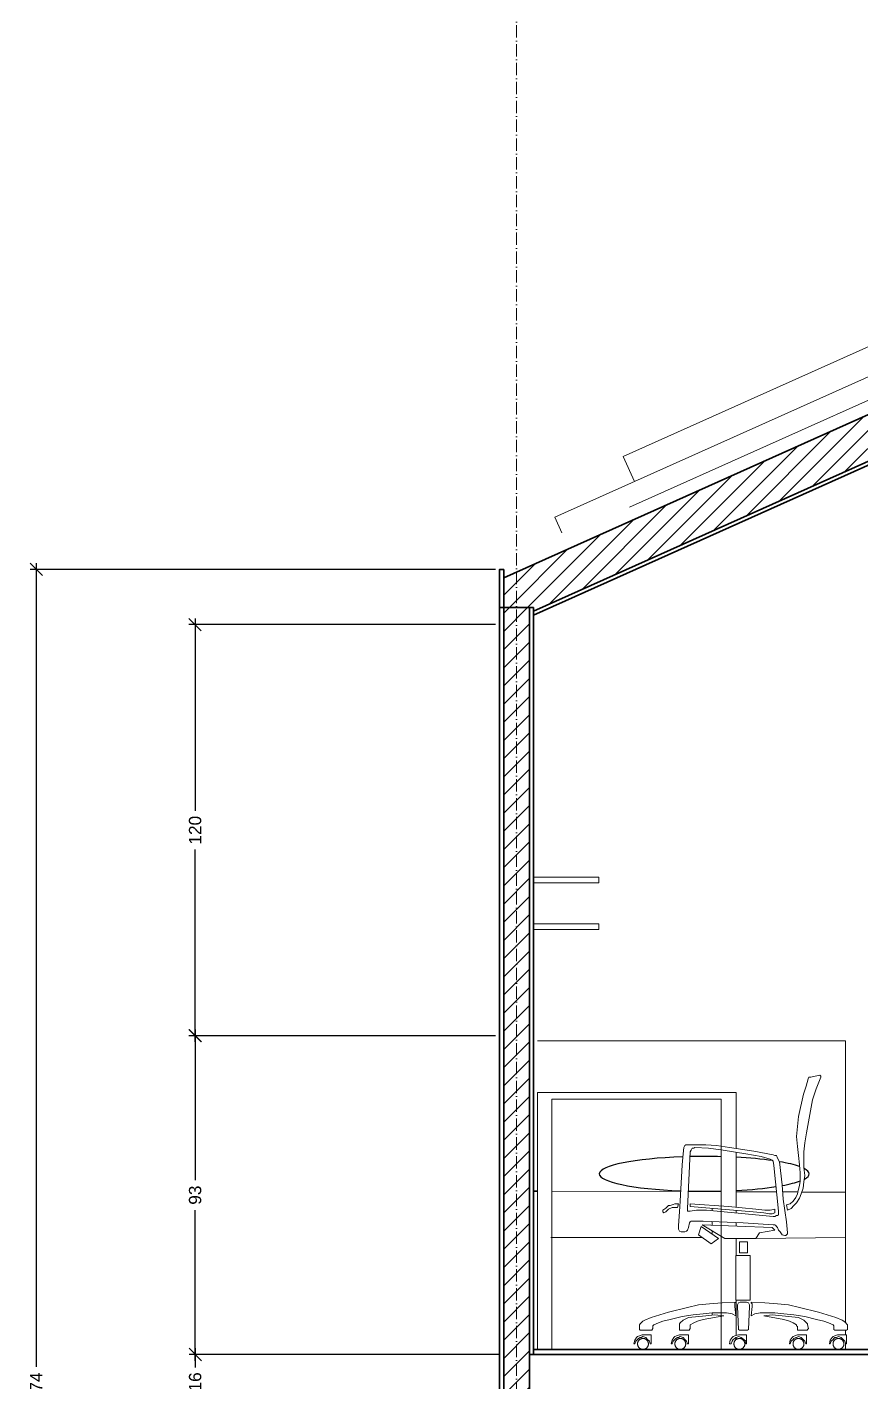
# Model space of a CAD drawing. Header units: inches. Extents: x 688 to 2880, y 906 to 1934.
# Drawn here: x 724.9 to 968.4, y 1314.8 to 1710.2 of the extents above; entities that cross this region are included whole.
import ezdxf

# ---------------------------------------------------------------- set-up
doc = ezdxf.new("R2010")
doc.units = ezdxf.units.IN
doc.header["$MEASUREMENT"] = 0
doc.linetypes.add('ACAD_ISO10W100', pattern=[18, 12, -3, 0, -3])
for name, color, linetype, lineweight in [('ARREDI', 8, 'Continuous', 18), ('CAMPITURE', 7, 'Continuous', 25), ('quote nuove', 253, 'Continuous', 18), ('STRUTTURA', 7, 'Continuous', 35)]:
    doc.layers.add(name, color=color, linetype=linetype, lineweight=lineweight)
doc.styles.add('ARIAL', font='Arial.ttf')
doc.dimstyles.new('TICK_36', dxfattribs={"dimtxt": 3.6, "dimasz": 3.6, "dimexe": 1.8, "dimexo": 1.2, "dimgap": 1.8, "dimtad": 0, "dimdec": 0, "dimzin": 0, "dimdsep": 46, "dimtxsty": 'ARIAL', "dimblk": 'OBLIQUE', "dimcen": 1.8, "dimdle": 1.8, "dimclrd": 256, "dimclrt": 256, "dimadec": 0, "dimazin": 0, "dimtfac": 1, "dimtdec": 0, "dimtmove": 1, "dimatfit": 3, "dimldrblk": 'OPEN90', "dimfxl": 1, "dimtfill": 1, "dimtolj": 1, "dimtzin": 0, "dimarcsym": 0})
pattern_1 = [(45, (-1832.2036, -2403.4926), (-2.6516504, 2.6516504), [])]

# ---------------------------------------------------------------- blocks, each defined once
blk = doc.blocks.new('_Oblique')
at = {"color": 0, "linetype": 'ByBlock', "lineweight": -2}
blk.add_line((-0.5, -0.5), (0.5, 0.5), dxfattribs=at)
blk = doc.blocks.new('*D38')
at = {"layer": 'quote nuove', "color": 0, "linetype": 'ByBlock', "lineweight": -2, "transparency": 16777216}
for p, q in [((861.73, 1415.8), (772.23, 1415.8)), ((862.93, 1322.81), (772.23, 1322.81))]:
    blk.add_line(p, q, dxfattribs=at)
at = {"layer": 'quote nuove', "linetype": 'ByBlock', "lineweight": -2, "transparency": 16777216}
for p, q in [((774.03, 1417.6), (774.03, 1373.66)), ((774.03, 1321.01), (774.03, 1364.95))]:
    blk.add_line(p, q, dxfattribs=at)
at = {"layer": 'quote nuove', "linetype": 'ByBlock', "lineweight": -2, "transparency": 16777216, "xscale": 3.6, "yscale": 3.6, "zscale": 3.6}
for p, rotation in [((774.03, 1415.8), 90), ((774.03, 1322.81), 270)]:
    blk.add_blockref('_Oblique', p, dxfattribs=dict(at, rotation=rotation))
at = {"layer": 'quote nuove', "linetype": 'ByBlock', "transparency": 16777216, "insert": (774.03, 1369.31), "char_height": 3.6, "attachment_point": 5, "rotation": 90, "style": 'ARIAL', "bg_fill": 3, "box_fill_scale": 1.25, "bg_fill_color": 256, "bg_fill_true_color": 13158600, "bg_fill_transparency": 0}
blk.add_mtext('\\A1;93', dxfattribs=at)
blk = doc.blocks.new('_Open90')
at = {"color": 0, "linetype": 'ByBlock', "lineweight": -2}
for p, q in [((0, 0), (-1, 0)), ((-0.5, 0.5), (0, 0)), ((0, 0), (-0.5, -0.5))]:
    blk.add_line(p, q, dxfattribs=at)
blk = doc.blocks.new('*D39')
at = {"layer": 'quote nuove', "color": 0, "linetype": 'ByBlock', "lineweight": -2, "transparency": 16777216}
for p, q in [((861.73, 1535.8), (772.22, 1535.8)), ((861.73, 1415.8), (772.22, 1415.8))]:
    blk.add_line(p, q, dxfattribs=at)
at = {"layer": 'quote nuove', "linetype": 'ByBlock', "lineweight": -2, "transparency": 16777216}
for p, q in [((774.02, 1537.6), (774.02, 1481.41)), ((774.02, 1414), (774.02, 1470.2))]:
    blk.add_line(p, q, dxfattribs=at)
at = {"layer": 'quote nuove', "linetype": 'ByBlock', "lineweight": -2, "transparency": 16777216, "xscale": 3.6, "yscale": 3.6, "zscale": 3.6}
for p, rotation in [((774.02, 1535.8), 90), ((774.02, 1415.8), 270)]:
    blk.add_blockref('_Oblique', p, dxfattribs=dict(at, rotation=rotation))
at = {"layer": 'quote nuove', "linetype": 'ByBlock', "transparency": 16777216, "insert": (774.02, 1475.8), "char_height": 3.6, "attachment_point": 5, "rotation": 90, "style": 'ARIAL', "bg_fill": 3, "box_fill_scale": 1.25, "bg_fill_color": 256, "bg_fill_true_color": 13158600, "bg_fill_transparency": 0}
blk.add_mtext('\\A1;120', dxfattribs=at)
blk = doc.blocks.new('*D46')
at = {"layer": 'quote nuove', "linetype": 'ByBlock', "lineweight": -2, "transparency": 16777216}
for p, q in [((727.64, 1553.7), (727.64, 1319.2)), ((727.64, 1072.99), (727.64, 1307.49))]:
    blk.add_line(p, q, dxfattribs=at)
at = {"layer": 'quote nuove', "color": 0, "linetype": 'ByBlock', "lineweight": -2, "transparency": 16777216}
for p, q in [((861.73, 1551.9), (725.84, 1551.9)), ((861.73, 1074.79), (725.84, 1074.79))]:
    blk.add_line(p, q, dxfattribs=at)
at = {"layer": 'quote nuove', "linetype": 'ByBlock', "lineweight": -2, "transparency": 16777216, "xscale": 3.6, "yscale": 3.6, "zscale": 3.6}
for p, rotation in [((727.64, 1551.9), 90), ((727.64, 1074.79), 270)]:
    blk.add_blockref('_Oblique', p, dxfattribs=dict(at, rotation=rotation))
at = {"layer": 'quote nuove', "linetype": 'ByBlock', "transparency": 16777216, "insert": (727.64, 1313.35), "char_height": 3.6, "attachment_point": 5, "rotation": 90, "style": 'ARIAL', "bg_fill": 3, "box_fill_scale": 1.25, "bg_fill_color": 256, "bg_fill_true_color": 13158600, "bg_fill_transparency": 0}
blk.add_mtext('\\A1;474', dxfattribs=at)
blk = doc.blocks.new('*D42')
at = {"layer": 'quote nuove', "lineweight": -2, "transparency": 16777216}
for p, q in [((774.03, 1324.61), (774.03, 1319.02)), ((774.03, 1305.01), (774.03, 1310.61))]:
    blk.add_line(p, q, dxfattribs=at)
at = {"layer": 'quote nuove', "color": 0, "lineweight": -2, "transparency": 16777216}
for p, q in [((772.83, 1322.81), (772.23, 1322.81)), ((772.83, 1306.81), (772.23, 1306.81))]:
    blk.add_line(p, q, dxfattribs=at)
at = {"layer": 'quote nuove', "lineweight": -2, "transparency": 16777216, "xscale": 3.6, "yscale": 3.6, "zscale": 3.6}
for p, rotation in [((774.03, 1322.81), 90), ((774.03, 1306.81), 270)]:
    blk.add_blockref('_Oblique', p, dxfattribs=dict(at, rotation=rotation))
at = {"layer": 'quote nuove', "transparency": 16777216, "insert": (774.03, 1314.81), "char_height": 3.6, "attachment_point": 5, "rotation": 90, "style": 'ARIAL', "bg_fill": 3, "box_fill_scale": 1.25, "bg_fill_color": 256, "bg_fill_true_color": 13158600, "bg_fill_transparency": 0}
blk.add_mtext('\\A1;16', dxfattribs=at)

msp = doc.modelspace()

# ---------------------------------------------------------------- hatches: boundary and pattern name
at = {"layer": 'CAMPITURE'}
h = msp.add_hatch(dxfattribs=at)
h.set_pattern_fill('ANSI31', color=0, scale=30)
h.set_pattern_definition(pattern_1)
h.paths.add_polyline_path([(1180.86, 1691.21), (864.13, 1549.48), (864.13, 1540.8), (871.63, 1540.8), (872.83, 1540.8), (872.83, 1539.68), (1176.03, 1675.35), (1176.03, 1675.8), (1177.03, 1675.8), (1177.03, 1675.68), (1184.53, 1675.68), (1185.53, 1675.68), (1185.53, 1675.35), (1483.53, 1539.66), (1483.53, 1540.8), (1484.73, 1540.8), (1484.73, 1549.48), (1484.73, 1552.85)])
h.paths.add_polyline_path([(1492.23, 1548.95), (1484.73, 1548.95), (1484.73, 1074.79), (1492.23, 1074.79)])
h = msp.add_hatch(dxfattribs=at)
h.set_pattern_fill('ANSI31', color=0, scale=30)
h.set_pattern_definition(pattern_1)
h.paths.add_polyline_path([(871.63, 1540.8), (864.13, 1540.8), (864.13, 1074.58), (871.63, 1074.58), (871.63, 1322.8), (871.63, 1322.8)])

# ---------------------------------------------------------------- linework, layer by layer
at = {"layer": 'ARREDI'}
for p, q in [((891.92, 1462.14), (872.83, 1462.14)), ((872.83, 1460.47), (891.92, 1460.47)), ((891.92, 1460.47), (891.92, 1462.14)), ((891.92, 1448.47), (872.83, 1448.47)), ((891.92, 1446.8), (891.92, 1448.47)), ((872.83, 1446.8), (891.92, 1446.8)), ((874.03, 1399.31), (932.03, 1399.31)), ((925.03, 1397.3), (878.13, 1397.3)), ((878.13, 1397.3), (878.13, 1324.3)), ((925.03, 1397.3), (926.84, 1397.3)), ((926.84, 1397.3), (926.84, 1397.3)), ((926.84, 1397.3), (927.58, 1397.3)), ((927.58, 1397.3), (927.58, 1324.31)), ((925.03, 1364.77), (925.03, 1365.45)), ((925.03, 1360.56), (925.03, 1361.62)), ((925.03, 1357.93), (925.03, 1358.89)), ((925.03, 1334.32), (925.03, 1334.93)), ((932.03, 1324.31), (925.03, 1324.31))]:
    msp.add_line(p, q, dxfattribs=at)
at = {"layer": 'ARREDI', "lineweight": 0}
for p, q in [((963.93, 1414.3), (874.03, 1414.3)), ((963.93, 1332.07), (963.93, 1414.3)), ((952.99, 1403.25), (953.26, 1403.78)), ((953.26, 1403.78), (953.79, 1403.78)), ((953.79, 1403.78), (955.11, 1404.04)), ((955.11, 1404.04), (956.44, 1404.31)), ((956.71, 1403.78), (955.38, 1400.33)), ((956.44, 1404.31), (956.71, 1404.04)), ((956.71, 1404.04), (956.71, 1403.78)), ((951.66, 1398.74), (952.46, 1401.12)), ((952.46, 1401.12), (952.99, 1403.25)), ((955.38, 1400.33), (954.32, 1397.14)), ((950.19, 1392.27), (951.66, 1398.74)), ((954.32, 1397.14), (953.11, 1390.68)), ((949.93, 1389.35), (950.19, 1392.27)), ((949.66, 1386.43), (949.93, 1389.35)), ((953.11, 1390.68), (952.58, 1387.49)), ((917.01, 1383.78), (916.74, 1383.25)), ((917.27, 1384.04), (917.01, 1383.78)), ((918.33, 1384.04), (917.27, 1384.04)), ((920.46, 1384.04), (918.33, 1384.04)), ((923.11, 1384.04), (920.46, 1384.04)), ((926.3, 1383.78), (923.11, 1384.04)), ((930.02, 1383.25), (926.3, 1383.78)), ((949.93, 1383.51), (949.66, 1386.43)), ((952.05, 1384.57), (951.79, 1381.92)), ((952.58, 1387.49), (952.05, 1384.57)), ((916.48, 1381.39), (916.21, 1378.2)), ((916.74, 1383.25), (916.48, 1381.39)), ((917.8, 1365.46), (918.6, 1381.92)), ((918.6, 1381.92), (918.86, 1382.45)), ((918.86, 1382.45), (919.13, 1382.98)), ((919.13, 1382.98), (919.66, 1382.98)), ((919.66, 1382.98), (919.93, 1383.25)), ((919.93, 1383.25), (923.91, 1382.98)), ((923.91, 1382.98), (928.16, 1382.45)), ((928.16, 1382.45), (934.79, 1381.39)), ((937.18, 1382.18), (930.02, 1383.25)), ((934.79, 1381.39), (939.31, 1380.59)), ((942.76, 1381.12), (937.18, 1382.18)), ((939.31, 1380.59), (941.96, 1379.79)), ((941.96, 1379.79), (942.49, 1379.53)), ((943.29, 1380.86), (942.76, 1381.12)), ((943.82, 1380.86), (943.29, 1380.86)), ((944.09, 1380.06), (943.82, 1380.86)), ((944.62, 1379), (944.09, 1380.06)), ((950.19, 1380.86), (949.93, 1383.51)), ((950.46, 1378.2), (950.19, 1380.86)), ((951.79, 1381.92), (951.79, 1377.41)), ((916.21, 1378.2), (915.68, 1367.58)), ((942.49, 1379.53), (942.76, 1379.26)), ((942.76, 1379.26), (943.02, 1377.94)), ((943.02, 1377.94), (944.35, 1364.66)), ((943.02, 1377.94), (943.02, 1377.94)), ((945.41, 1372.36), (944.62, 1379)), ((950.72, 1375.81), (950.46, 1378.2)), ((950.72, 1373.42), (950.72, 1375.81)), ((951.79, 1377.41), (952.05, 1375.02)), ((945.68, 1368.11), (945.41, 1372.36)), ((950.19, 1371.03), (950.46, 1372.1)), ((950.46, 1372.1), (950.72, 1373.42)), ((951.79, 1373.16), (951.52, 1371.3)), ((952.05, 1375.02), (951.79, 1373.16)), ((946.74, 1361.48), (945.68, 1368.11)), ((945.68, 1368.11), (945.68, 1368.11)), ((948.6, 1367.58), (949.4, 1368.64)), ((949.4, 1368.64), (949.93, 1369.71)), ((950.46, 1368.38), (949.66, 1367.05)), ((949.93, 1369.71), (950.19, 1371.03)), ((950.99, 1369.71), (950.46, 1368.38)), ((951.52, 1371.3), (950.99, 1369.71)), ((910.63, 1364.95), (911.43, 1365.48)), ((910.63, 1364.69), (910.63, 1364.95)), ((910.63, 1364.42), (910.63, 1364.69)), ((910.9, 1364.16), (910.63, 1364.42)), ((911.43, 1364.42), (910.9, 1364.16)), ((911.43, 1365.48), (912.23, 1366.28)), ((912.23, 1365.22), (911.43, 1364.42)), ((912.23, 1366.28), (912.76, 1366.28)), ((913.29, 1365.75), (912.23, 1365.22)), ((912.76, 1366.28), (913.56, 1366.54)), ((914.88, 1365.75), (913.29, 1365.75)), ((913.56, 1366.54), (914.09, 1366.81)), ((914.09, 1366.81), (915.15, 1366.81)), ((915.15, 1366.81), (914.88, 1365.75)), ((914.88, 1365.75), (914.88, 1365.75)), ((915.41, 1364.4), (915.15, 1360.41)), ((915.68, 1367.58), (915.41, 1364.4)), ((917.8, 1364.93), (917.8, 1365.46)), ((917.8, 1364.66), (917.8, 1364.93)), ((918.07, 1364.66), (917.8, 1364.66)), ((918.6, 1364.66), (918.07, 1364.66)), ((918.6, 1366.81), (929.75, 1366.01)), ((918.6, 1366.01), (918.6, 1366.81)), ((936.92, 1364.42), (918.6, 1366.01)), ((920.46, 1364.93), (918.6, 1364.66)), ((921.52, 1364.93), (920.46, 1364.93)), ((923.38, 1364.93), (921.52, 1364.93)), ((942.76, 1363.07), (923.38, 1364.93)), ((929.75, 1366.01), (937.71, 1365.22)), ((940.1, 1364.16), (936.92, 1364.42)), ((937.71, 1365.22), (940.37, 1364.95)), ((941.7, 1363.89), (940.1, 1364.16)), ((940.37, 1364.95), (941.96, 1364.95)), ((941.96, 1364.95), (943.29, 1365.22)), ((943.29, 1364.16), (942.49, 1363.89)), ((943.29, 1365.22), (943.29, 1364.16)), ((944.35, 1364.66), (944.35, 1364.13)), ((944.35, 1364.13), (944.35, 1363.6)), ((946.74, 1366.52), (947.8, 1366.79)), ((947.01, 1364.93), (946.74, 1366.52)), ((948.07, 1365.46), (947.01, 1364.93)), ((947.8, 1366.79), (948.6, 1367.58)), ((947.8, 1366.79), (947.8, 1366.79)), ((948.86, 1366.25), (948.07, 1365.46)), ((949.66, 1367.05), (948.86, 1366.25)), ((915.15, 1360.41), (915.15, 1359.35)), ((918.07, 1359.88), (918.33, 1361.21)), ((918.33, 1361.21), (918.6, 1361.48)), ((918.6, 1361.48), (918.86, 1361.74)), ((918.86, 1361.74), (919.4, 1361.74)), ((919.4, 1361.74), (920.19, 1361.74)), ((920.19, 1361.74), (922.32, 1361.74)), ((920.99, 1357.76), (921.79, 1360.15)), ((921.79, 1360.15), (926.83, 1356.7)), ((921.79, 1360.15), (921.79, 1360.15)), ((922.05, 1360.68), (942.49, 1359.88)), ((928.69, 1356.7), (922.05, 1360.68)), ((922.32, 1361.74), (934, 1361.21)), ((934, 1361.21), (942.76, 1360.68)), ((942.49, 1363.89), (941.7, 1363.89)), ((943.29, 1363.07), (942.76, 1363.07)), ((942.76, 1360.68), (943.29, 1360.68)), ((943.82, 1363.33), (943.29, 1363.07)), ((943.29, 1360.68), (943.56, 1360.41)), ((943.56, 1360.41), (943.82, 1360.15)), ((944.09, 1363.33), (943.82, 1363.33)), ((943.82, 1360.15), (944.09, 1359.88)), ((944.35, 1363.6), (944.09, 1363.33)), ((947.01, 1358.29), (946.74, 1361.48)), ((922.17, 1356.91), (877.84, 1356.91)), ((915.15, 1359.35), (915.41, 1358.82)), ((915.41, 1358.82), (915.94, 1358.56)), ((915.94, 1358.56), (916.48, 1358.56)), ((916.48, 1358.56), (917.01, 1358.56)), ((917.01, 1358.56), (917.54, 1358.82)), ((917.54, 1358.82), (917.8, 1359.09)), ((917.8, 1359.09), (918.07, 1359.88)), ((924.71, 1355.1), (920.99, 1357.76)), ((926.83, 1356.7), (924.71, 1355.1)), ((937.71, 1356.7), (928.69, 1356.7)), ((938.78, 1358.29), (937.71, 1356.7)), ((937.71, 1356.7), (963.93, 1356.91)), ((943.29, 1359.09), (938.78, 1358.29)), ((942.49, 1359.88), (943.29, 1359.09)), ((943.29, 1359.09), (943.29, 1359.09)), ((944.09, 1359.88), (944.35, 1359.09)), ((944.35, 1359.09), (944.88, 1358.56)), ((944.88, 1358.56), (945.41, 1357.76)), ((945.41, 1357.76), (946.21, 1357.49)), ((946.21, 1357.49), (946.48, 1357.49)), ((946.48, 1357.49), (946.74, 1357.76)), ((946.74, 1357.76), (947.01, 1358.02)), ((947.01, 1358.02), (947.01, 1358.29)), ((935.33, 1355.64), (932.94, 1355.64)), ((932.94, 1355.64), (932.94, 1352.45)), ((932.94, 1352.45), (935.33, 1352.45)), ((935.33, 1352.45), (935.33, 1355.64)), ((935.33, 1355.64), (935.33, 1355.64)), ((931.87, 1351.65), (931.87, 1338.64)), ((936.12, 1351.65), (931.87, 1351.65)), ((936.12, 1338.64), (936.12, 1351.65)), ((912.23, 1335.19), (917.8, 1336.52)), ((917.8, 1336.52), (920.99, 1337.32)), ((920.99, 1337.32), (924.17, 1337.58)), ((924.17, 1337.58), (927.89, 1337.85)), ((927.89, 1337.85), (931.87, 1338.11)), ((931.87, 1338.11), (931.61, 1337.85)), ((931.61, 1337.85), (931.61, 1337.58)), ((931.61, 1337.58), (931.61, 1336.79)), ((931.61, 1336.79), (931.87, 1334.13)), ((931.87, 1338.64), (936.12, 1338.64)), ((932.4, 1337.32), (932.67, 1337.85)), ((932.4, 1336.79), (932.4, 1337.32)), ((932.67, 1330.15), (932.4, 1336.79)), ((932.67, 1337.85), (933.2, 1338.11)), ((933.2, 1338.11), (933.47, 1338.11)), ((933.47, 1338.11), (934, 1338.11)), ((934, 1338.11), (934.79, 1338.11)), ((934, 1338.11), (934, 1338.11)), ((934.79, 1338.11), (935.06, 1338.11)), ((935.06, 1338.11), (935.59, 1337.85)), ((935.59, 1337.85), (935.86, 1337.32)), ((935.86, 1336.79), (935.59, 1330.15)), ((935.86, 1337.32), (935.86, 1336.79)), ((940.37, 1337.85), (936.39, 1338.11)), ((936.39, 1338.11), (936.39, 1337.85)), ((936.39, 1337.85), (936.65, 1337.58)), ((936.65, 1336.79), (936.39, 1334.13)), ((936.65, 1337.58), (936.65, 1336.79)), ((944.09, 1337.58), (940.37, 1337.85)), ((947.27, 1337.32), (944.09, 1337.58)), ((950.46, 1336.52), (947.27, 1337.32)), ((956.03, 1335.19), (950.46, 1336.52)), ((904.26, 1332.01), (904.79, 1332.54)), ((904.79, 1332.54), (905.33, 1332.8)), ((905.33, 1332.8), (907.18, 1333.6)), ((907.18, 1333.6), (912.23, 1335.19)), ((910.63, 1332.54), (909.31, 1332.01)), ((912.76, 1333.07), (910.63, 1332.54)), ((916.21, 1333.87), (912.76, 1333.07)), ((915.68, 1332.01), (916.48, 1332.8)), ((919.4, 1334.4), (916.21, 1333.87)), ((916.48, 1332.8), (918.07, 1333.6)), ((918.07, 1333.6), (923.11, 1334.13)), ((922.32, 1334.66), (919.4, 1334.4)), ((920.72, 1332.54), (919.66, 1332.01)), ((922.32, 1333.07), (920.72, 1332.54)), ((924.97, 1334.93), (922.32, 1334.66)), ((928.42, 1334.13), (922.32, 1333.07)), ((923.11, 1334.13), (925.77, 1334.4)), ((927.1, 1334.93), (924.97, 1334.93)), ((925.77, 1334.4), (928.42, 1334.13)), ((929.22, 1334.93), (927.1, 1334.93)), ((928.42, 1334.13), (928.42, 1334.13)), ((930.81, 1334.66), (929.22, 1334.93)), ((931.87, 1334.13), (930.81, 1334.66)), ((931.87, 1334.13), (931.87, 1334.13)), ((936.39, 1334.13), (937.45, 1334.66)), ((936.39, 1334.13), (936.39, 1334.13)), ((937.45, 1334.66), (939.04, 1334.93)), ((939.04, 1334.93), (941.17, 1334.93)), ((942.49, 1334.4), (940.1, 1334.13)), ((940.1, 1334.13), (945.94, 1333.07)), ((940.1, 1334.13), (940.1, 1334.13)), ((941.17, 1334.93), (943.29, 1334.93)), ((945.41, 1334.13), (942.49, 1334.4)), ((943.29, 1334.93), (945.94, 1334.66)), ((950.19, 1333.6), (945.41, 1334.13)), ((945.94, 1334.66), (948.86, 1334.4)), ((945.94, 1333.07), (947.54, 1332.54)), ((947.54, 1332.54), (948.6, 1332.01)), ((948.86, 1334.4), (952.05, 1333.87)), ((951.79, 1332.8), (950.19, 1333.6)), ((952.58, 1332.01), (951.79, 1332.8)), ((952.05, 1333.87), (955.5, 1333.07)), ((955.5, 1333.07), (957.63, 1332.54)), ((961.08, 1333.6), (956.03, 1335.19)), ((957.63, 1332.54), (958.95, 1332.01)), ((962.94, 1332.8), (961.08, 1333.6)), ((963.47, 1332.54), (962.94, 1332.8)), ((964, 1332.01), (963.47, 1332.54)), ((903.73, 1331.48), (904, 1331.74)), ((903.73, 1330.41), (903.73, 1331.48)), ((903.73, 1330.15), (903.73, 1330.41)), ((904, 1329.88), (903.73, 1330.15)), ((904.53, 1328.56), (903.73, 1328.29)), ((904, 1331.74), (904.26, 1332.01)), ((904.26, 1329.88), (904, 1329.88)), ((904.53, 1329.88), (904.26, 1329.88)), ((906.92, 1329.88), (904.53, 1329.88)), ((907.18, 1328.56), (904.53, 1328.56)), ((907.45, 1329.88), (906.92, 1329.88)), ((907.18, 1325.9), (907.18, 1328.56)), ((907.71, 1330.41), (907.45, 1330.15)), ((907.45, 1330.15), (907.45, 1329.88)), ((907.98, 1331.48), (907.71, 1331.21)), ((907.71, 1331.21), (907.71, 1330.95)), ((907.71, 1330.95), (907.71, 1330.41)), ((909.31, 1332.01), (907.98, 1331.48)), ((915.41, 1328.56), (914.62, 1328.29)), ((915.41, 1331.74), (915.68, 1332.01)), ((915.41, 1331.48), (915.41, 1331.74)), ((915.41, 1330.41), (915.41, 1331.48)), ((915.41, 1330.15), (915.41, 1330.41)), ((915.41, 1329.88), (915.41, 1330.15)), ((915.68, 1329.88), (915.41, 1329.88)), ((918.07, 1328.56), (915.41, 1328.56)), ((915.94, 1329.88), (915.68, 1329.88)), ((917.8, 1329.88), (915.94, 1329.88)), ((918.33, 1329.88), (917.8, 1329.88)), ((918.07, 1325.9), (918.07, 1328.56)), ((918.6, 1330.41), (918.33, 1330.15)), ((918.33, 1330.15), (918.33, 1329.88)), ((919.66, 1332.01), (918.6, 1331.48)), ((918.6, 1331.48), (918.6, 1331.21)), ((918.6, 1331.21), (918.6, 1330.95)), ((918.6, 1330.95), (918.6, 1330.41)), ((932.67, 1328.56), (931.61, 1328.29)), ((932.94, 1329.88), (932.67, 1330.15)), ((935.06, 1328.56), (932.67, 1328.56)), ((934, 1329.88), (932.94, 1329.88)), ((935.06, 1329.88), (934, 1329.88)), ((935.33, 1329.88), (935.06, 1329.88)), ((935.06, 1325.9), (935.06, 1328.56)), ((935.59, 1330.15), (935.33, 1329.88)), ((948.6, 1332.01), (949.66, 1331.48)), ((949.93, 1328.56), (949.13, 1328.29)), ((949.66, 1331.48), (949.66, 1331.21)), ((949.66, 1331.21), (949.93, 1330.95)), ((949.93, 1330.95), (949.93, 1330.41)), ((949.93, 1330.41), (949.93, 1330.15)), ((949.93, 1330.15), (949.93, 1329.88)), ((949.93, 1329.88), (950.46, 1329.88)), ((952.58, 1328.56), (949.93, 1328.56)), ((950.46, 1329.88), (952.32, 1329.88)), ((952.32, 1329.88), (952.58, 1329.88)), ((952.85, 1331.74), (952.58, 1332.01)), ((952.58, 1329.88), (952.85, 1329.88)), ((952.58, 1325.9), (952.58, 1328.56)), ((952.85, 1331.48), (952.85, 1331.74)), ((953.11, 1330.41), (952.85, 1331.48)), ((952.85, 1330.15), (953.11, 1330.41)), ((952.85, 1329.88), (952.85, 1330.15)), ((958.95, 1332.01), (960.28, 1331.48)), ((960.28, 1331.48), (960.55, 1331.21)), ((960.55, 1331.21), (960.55, 1330.95)), ((960.55, 1330.95), (960.55, 1330.41)), ((960.55, 1330.41), (960.55, 1330.15)), ((960.55, 1330.15), (960.81, 1329.88)), ((960.81, 1329.88), (961.34, 1329.88)), ((961.61, 1328.56), (960.81, 1328.29)), ((961.34, 1329.88), (963.73, 1329.88)), ((964.26, 1328.56), (961.61, 1328.56)), ((963.73, 1329.88), (964, 1329.88)), ((963.93, 1328.56), (963.93, 1329.88)), ((964.26, 1331.74), (964, 1332.01)), ((964, 1329.88), (964.26, 1329.88)), ((964.53, 1331.48), (964.26, 1331.74)), ((964.26, 1329.88), (964.53, 1330.15)), ((964.26, 1325.9), (964.26, 1328.56)), ((964.53, 1330.41), (964.53, 1331.48)), ((964.53, 1330.15), (964.53, 1330.41)), ((902.4, 1326.96), (902.14, 1325.9)), ((902.14, 1325.9), (902.4, 1325.9)), ((902.14, 1325.9), (902.14, 1325.9)), ((902.94, 1327.76), (902.4, 1326.96)), ((902.4, 1325.9), (902.67, 1326.7)), ((902.67, 1326.7), (903.2, 1327.23)), ((903.2, 1328.02), (902.94, 1327.76)), ((903.73, 1328.29), (903.2, 1328.02)), ((903.2, 1327.23), (903.47, 1327.49)), ((903.2, 1326), (903.21, 1326.1)), ((903.2, 1325.9), (903.2, 1326)), ((903.2, 1325.8), (903.2, 1325.9)), ((903.21, 1325.7), (903.2, 1325.8)), ((903.21, 1326.1), (903.23, 1326.2)), ((903.23, 1325.6), (903.21, 1325.7)), ((903.23, 1326.2), (903.25, 1326.3)), ((903.25, 1325.5), (903.23, 1325.6)), ((903.25, 1326.3), (903.28, 1326.4)), ((903.28, 1325.4), (903.25, 1325.5)), ((903.28, 1326.4), (903.32, 1326.49)), ((903.32, 1325.31), (903.28, 1325.4)), ((903.32, 1326.49), (903.36, 1326.59)), ((903.36, 1325.22), (903.32, 1325.31)), ((903.36, 1326.59), (903.4, 1326.68)), ((903.4, 1325.13), (903.36, 1325.22)), ((903.4, 1326.68), (903.45, 1326.76)), ((903.45, 1325.04), (903.4, 1325.13)), ((903.45, 1326.76), (903.51, 1326.85)), ((903.51, 1324.96), (903.45, 1325.04)), ((903.47, 1327.49), (904, 1327.76)), ((903.51, 1326.85), (903.57, 1326.92)), ((903.57, 1324.88), (903.51, 1324.96)), ((903.57, 1326.92), (903.64, 1327)), ((903.64, 1324.8), (903.57, 1324.88)), ((903.64, 1327), (903.71, 1327.07)), ((903.71, 1324.73), (903.64, 1324.8)), ((903.71, 1327.07), (903.79, 1327.14)), ((903.79, 1324.66), (903.71, 1324.73)), ((903.79, 1327.14), (903.87, 1327.2)), ((903.87, 1324.6), (903.79, 1324.66)), ((903.87, 1327.2), (903.95, 1327.25)), ((903.95, 1324.55), (903.87, 1324.6)), ((903.95, 1327.25), (904.04, 1327.3)), ((904.04, 1324.5), (903.95, 1324.55)), ((904, 1327.76), (904.26, 1327.76)), ((904.04, 1327.3), (904.13, 1327.35)), ((904.13, 1324.45), (904.04, 1324.5)), ((904.13, 1327.35), (904.23, 1327.39)), ((904.23, 1324.41), (904.13, 1324.45)), ((904.23, 1327.39), (904.32, 1327.42)), ((904.32, 1324.38), (904.23, 1324.41)), ((904.26, 1327.76), (904.79, 1328.02)), ((904.32, 1327.42), (904.42, 1327.45)), ((904.42, 1327.45), (904.52, 1327.47)), ((904.52, 1327.47), (904.62, 1327.48)), ((904.62, 1327.48), (904.72, 1327.49)), ((904.72, 1327.49), (904.82, 1327.49)), ((904.79, 1328.02), (905.59, 1327.76)), ((904.82, 1327.49), (904.92, 1327.49)), ((904.92, 1327.49), (905.02, 1327.48)), ((905.02, 1327.48), (905.12, 1327.46)), ((905.12, 1327.46), (905.22, 1327.44)), ((905.22, 1327.44), (905.32, 1327.41)), ((905.32, 1324.4), (905.22, 1324.37)), ((905.32, 1327.41), (905.41, 1327.37)), ((905.41, 1324.43), (905.32, 1324.4)), ((905.41, 1327.37), (905.5, 1327.33)), ((905.5, 1324.47), (905.41, 1324.43)), ((905.5, 1327.33), (905.59, 1327.28)), ((905.59, 1324.52), (905.5, 1324.47)), ((905.59, 1327.76), (906.12, 1327.23)), ((905.59, 1327.28), (905.68, 1327.23)), ((905.68, 1324.57), (905.59, 1324.52)), ((905.68, 1327.23), (905.76, 1327.17)), ((905.76, 1324.63), (905.68, 1324.57)), ((905.76, 1327.17), (905.84, 1327.1)), ((905.84, 1324.7), (905.76, 1324.63)), ((905.84, 1327.1), (905.91, 1327.04)), ((905.91, 1324.77), (905.84, 1324.7)), ((905.91, 1327.04), (905.98, 1326.96)), ((905.98, 1324.84), (905.91, 1324.77)), ((905.98, 1326.96), (906.05, 1326.89)), ((906.05, 1324.92), (905.98, 1324.84)), ((906.05, 1326.89), (906.11, 1326.8)), ((906.11, 1325), (906.05, 1324.92)), ((906.11, 1326.8), (906.16, 1326.72)), ((906.16, 1325.08), (906.11, 1325)), ((906.12, 1327.23), (906.65, 1326.7)), ((906.16, 1326.72), (906.21, 1326.63)), ((906.21, 1325.17), (906.16, 1325.08)), ((906.21, 1326.63), (906.25, 1326.54)), ((906.25, 1325.26), (906.21, 1325.17)), ((906.25, 1326.54), (906.29, 1326.45)), ((906.29, 1325.36), (906.25, 1325.26)), ((906.29, 1326.45), (906.32, 1326.35)), ((906.32, 1325.45), (906.29, 1325.36)), ((906.32, 1326.35), (906.35, 1326.25)), ((906.35, 1325.55), (906.32, 1325.45)), ((906.35, 1326.25), (906.37, 1326.15)), ((906.37, 1325.65), (906.35, 1325.55)), ((906.37, 1326.15), (906.38, 1326.05)), ((906.38, 1325.75), (906.37, 1325.65)), ((906.38, 1326.05), (906.39, 1325.95)), ((906.39, 1325.85), (906.38, 1325.75)), ((906.39, 1325.95), (906.39, 1325.85)), ((906.65, 1326.7), (906.92, 1325.9)), ((906.92, 1325.9), (907.18, 1325.9)), ((913.29, 1326.96), (913.02, 1325.9)), ((913.02, 1325.9), (913.29, 1325.9)), ((913.02, 1325.9), (913.02, 1325.9)), ((913.82, 1327.76), (913.29, 1326.96)), ((913.29, 1325.9), (913.56, 1326.7)), ((913.56, 1326.7), (914.09, 1327.23)), ((914.09, 1328.02), (913.82, 1327.76)), ((914.62, 1328.29), (914.09, 1328.02)), ((914.09, 1327.23), (914.35, 1327.49)), ((914.09, 1326), (914.1, 1326.1)), ((914.09, 1325.9), (914.09, 1326)), ((914.09, 1325.8), (914.09, 1325.9)), ((914.1, 1325.7), (914.09, 1325.8)), ((914.1, 1326.1), (914.11, 1326.2)), ((914.11, 1325.6), (914.1, 1325.7)), ((914.11, 1326.2), (914.14, 1326.3)), ((914.14, 1325.5), (914.11, 1325.6)), ((914.14, 1326.3), (914.17, 1326.4)), ((914.17, 1325.4), (914.14, 1325.5)), ((914.17, 1326.4), (914.2, 1326.49)), ((914.2, 1325.31), (914.17, 1325.4)), ((914.2, 1326.49), (914.24, 1326.59)), ((914.24, 1325.22), (914.2, 1325.31)), ((914.24, 1326.59), (914.29, 1326.68)), ((914.29, 1325.13), (914.24, 1325.22)), ((914.29, 1326.68), (914.34, 1326.76)), ((914.34, 1325.04), (914.29, 1325.13)), ((914.34, 1326.76), (914.4, 1326.85)), ((914.4, 1324.96), (914.34, 1325.04)), ((914.35, 1327.49), (914.88, 1327.76)), ((914.4, 1326.85), (914.46, 1326.92)), ((914.46, 1324.88), (914.4, 1324.96)), ((914.46, 1326.92), (914.53, 1327)), ((914.53, 1324.8), (914.46, 1324.88)), ((914.53, 1327), (914.6, 1327.07)), ((914.6, 1324.73), (914.53, 1324.8)), ((914.6, 1327.07), (914.67, 1327.14)), ((914.67, 1324.66), (914.6, 1324.73)), ((914.67, 1327.14), (914.76, 1327.2)), ((914.76, 1324.6), (914.67, 1324.66)), ((914.76, 1327.2), (914.84, 1327.25)), ((914.84, 1324.55), (914.76, 1324.6)), ((914.84, 1327.25), (914.93, 1327.3)), ((914.93, 1324.5), (914.84, 1324.55)), ((914.88, 1327.76), (915.15, 1327.76)), ((914.93, 1327.3), (915.02, 1327.35)), ((915.02, 1324.45), (914.93, 1324.5)), ((915.02, 1327.35), (915.11, 1327.39)), ((915.11, 1324.41), (915.02, 1324.45)), ((915.11, 1327.39), (915.21, 1327.42)), ((915.21, 1324.38), (915.11, 1324.41)), ((915.15, 1327.76), (915.68, 1328.02)), ((915.21, 1327.42), (915.3, 1327.45)), ((915.3, 1327.45), (915.4, 1327.47)), ((915.4, 1327.47), (915.5, 1327.48)), ((915.5, 1327.48), (915.6, 1327.49)), ((915.6, 1327.49), (915.7, 1327.49)), ((915.68, 1328.02), (916.48, 1327.76)), ((915.7, 1327.49), (915.81, 1327.49)), ((915.81, 1327.49), (915.91, 1327.48)), ((915.91, 1327.48), (916.01, 1327.46)), ((916.01, 1327.46), (916.1, 1327.44)), ((916.1, 1327.44), (916.2, 1327.41)), ((916.2, 1324.4), (916.1, 1324.37)), ((916.2, 1327.41), (916.29, 1327.37)), ((916.29, 1324.43), (916.2, 1324.4)), ((916.29, 1327.37), (916.39, 1327.33)), ((916.39, 1324.47), (916.29, 1324.43)), ((916.39, 1327.33), (916.48, 1327.28)), ((916.48, 1324.52), (916.39, 1324.47)), ((916.48, 1327.76), (917.01, 1327.23)), ((916.48, 1327.28), (916.56, 1327.23)), ((916.56, 1324.57), (916.48, 1324.52)), ((916.56, 1327.23), (916.64, 1327.17)), ((916.64, 1324.63), (916.56, 1324.57)), ((916.64, 1327.17), (916.72, 1327.1)), ((916.72, 1324.7), (916.64, 1324.63)), ((916.72, 1327.1), (916.8, 1327.04)), ((916.8, 1324.77), (916.72, 1324.7)), ((916.8, 1327.04), (916.87, 1326.96)), ((916.87, 1324.84), (916.8, 1324.77)), ((916.87, 1326.96), (916.93, 1326.89)), ((916.93, 1324.92), (916.87, 1324.84)), ((916.93, 1326.89), (916.99, 1326.8)), ((916.99, 1325), (916.93, 1324.92)), ((916.99, 1326.8), (917.05, 1326.72)), ((917.05, 1325.08), (916.99, 1325)), ((917.01, 1327.23), (917.54, 1326.7)), ((917.05, 1326.72), (917.09, 1326.63)), ((917.09, 1325.17), (917.05, 1325.08)), ((917.09, 1326.63), (917.14, 1326.54)), ((917.14, 1325.26), (917.09, 1325.17)), ((917.14, 1326.54), (917.18, 1326.45)), ((917.18, 1325.36), (917.14, 1325.26)), ((917.18, 1326.45), (917.21, 1326.35)), ((917.21, 1325.45), (917.18, 1325.36)), ((917.21, 1326.35), (917.23, 1326.25)), ((917.23, 1325.55), (917.21, 1325.45)), ((917.23, 1326.25), (917.25, 1326.15)), ((917.25, 1325.65), (917.23, 1325.55)), ((917.25, 1326.15), (917.26, 1326.05)), ((917.26, 1325.75), (917.25, 1325.65)), ((917.26, 1326.05), (917.27, 1325.95)), ((917.27, 1325.85), (917.26, 1325.75)), ((917.27, 1325.95), (917.27, 1325.85)), ((917.54, 1326.7), (917.8, 1325.9)), ((917.8, 1325.9), (918.07, 1325.9)), ((930.28, 1326.96), (930.02, 1325.9)), ((930.02, 1325.9), (930.55, 1325.9)), ((930.02, 1325.9), (930.02, 1325.9)), ((930.81, 1327.76), (930.28, 1326.96)), ((930.55, 1325.9), (930.81, 1326.7)), ((931.08, 1328.02), (930.81, 1327.76)), ((930.81, 1326.7), (931.08, 1327.23)), ((931.61, 1328.29), (931.08, 1328.02)), ((931.08, 1327.23), (931.61, 1327.49)), ((931.34, 1325.9), (931.35, 1326)), ((931.35, 1325.8), (931.34, 1325.9)), ((931.35, 1326), (931.36, 1326.1)), ((931.36, 1325.7), (931.35, 1325.8)), ((931.36, 1326.1), (931.37, 1326.2)), ((931.37, 1325.6), (931.36, 1325.7)), ((931.37, 1326.2), (931.39, 1326.3)), ((931.39, 1325.5), (931.37, 1325.6)), ((931.39, 1326.3), (931.42, 1326.4)), ((931.42, 1325.4), (931.39, 1325.5)), ((931.42, 1326.4), (931.46, 1326.49)), ((931.46, 1325.31), (931.42, 1325.4)), ((931.46, 1326.49), (931.5, 1326.59)), ((931.5, 1325.22), (931.46, 1325.31)), ((931.5, 1326.59), (931.54, 1326.68)), ((931.54, 1325.13), (931.5, 1325.22)), ((931.54, 1326.68), (931.6, 1326.76)), ((931.6, 1325.04), (931.54, 1325.13)), ((931.6, 1326.76), (931.65, 1326.85)), ((931.65, 1324.96), (931.6, 1325.04)), ((931.61, 1327.49), (931.87, 1327.76)), ((931.65, 1326.85), (931.72, 1326.92)), ((931.72, 1324.88), (931.65, 1324.96)), ((931.72, 1326.92), (931.78, 1327)), ((931.78, 1324.8), (931.72, 1324.88)), ((931.78, 1327), (931.85, 1327.07)), ((931.85, 1324.73), (931.78, 1324.8)), ((931.85, 1327.07), (931.93, 1327.14)), ((931.93, 1324.66), (931.85, 1324.73)), ((931.87, 1327.76), (932.14, 1327.76)), ((931.93, 1327.14), (932.01, 1327.2)), ((932.01, 1324.6), (931.93, 1324.66)), ((932.01, 1327.2), (932.1, 1327.25)), ((932.1, 1324.55), (932.01, 1324.6)), ((932.1, 1327.25), (932.18, 1327.3)), ((932.18, 1324.5), (932.1, 1324.55)), ((932.14, 1327.76), (932.67, 1328.02)), ((932.18, 1327.3), (932.27, 1327.35)), ((932.27, 1324.45), (932.18, 1324.5)), ((932.27, 1327.35), (932.37, 1327.39)), ((932.37, 1324.41), (932.27, 1324.45)), ((932.37, 1327.39), (932.46, 1327.42)), ((932.46, 1324.38), (932.37, 1324.41)), ((932.46, 1327.42), (932.56, 1327.45)), ((932.56, 1327.45), (932.66, 1327.47)), ((932.66, 1327.47), (932.76, 1327.48)), ((932.67, 1328.02), (933.47, 1327.76)), ((932.76, 1327.48), (932.86, 1327.49)), ((932.86, 1327.49), (932.96, 1327.49)), ((932.96, 1327.49), (933.06, 1327.49)), ((933.06, 1327.49), (933.16, 1327.48)), ((933.16, 1327.48), (933.26, 1327.46)), ((933.26, 1327.46), (933.36, 1327.44)), ((933.36, 1327.44), (933.46, 1327.41)), ((933.46, 1324.4), (933.36, 1324.37)), ((933.46, 1327.41), (933.55, 1327.37)), ((933.55, 1324.43), (933.46, 1324.4)), ((933.47, 1327.76), (934.26, 1327.23)), ((933.55, 1327.37), (933.64, 1327.33)), ((933.64, 1324.47), (933.55, 1324.43)), ((933.64, 1327.33), (933.73, 1327.28)), ((933.73, 1324.52), (933.64, 1324.47)), ((933.73, 1327.28), (933.82, 1327.23)), ((933.82, 1324.57), (933.73, 1324.52)), ((933.82, 1327.23), (933.9, 1327.17)), ((933.9, 1324.63), (933.82, 1324.57)), ((933.9, 1327.17), (933.98, 1327.1)), ((933.98, 1324.7), (933.9, 1324.63)), ((933.98, 1327.1), (934.05, 1327.04)), ((934.05, 1324.77), (933.98, 1324.7)), ((934.05, 1327.04), (934.12, 1326.96)), ((934.12, 1324.84), (934.05, 1324.77)), ((934.12, 1326.96), (934.19, 1326.89)), ((934.19, 1324.92), (934.12, 1324.84)), ((934.19, 1326.89), (934.25, 1326.8)), ((934.25, 1325), (934.19, 1324.92)), ((934.25, 1326.8), (934.3, 1326.72)), ((934.3, 1325.08), (934.25, 1325)), ((934.26, 1327.23), (934.79, 1326.7)), ((934.3, 1326.72), (934.35, 1326.63)), ((934.35, 1325.17), (934.3, 1325.08)), ((934.35, 1326.63), (934.4, 1326.54)), ((934.4, 1325.26), (934.35, 1325.17)), ((934.4, 1326.54), (934.43, 1326.45)), ((934.43, 1325.36), (934.4, 1325.26)), ((934.43, 1326.45), (934.46, 1326.35)), ((934.46, 1325.45), (934.43, 1325.36)), ((934.46, 1326.35), (934.49, 1326.25)), ((934.49, 1325.55), (934.46, 1325.45)), ((934.49, 1326.25), (934.51, 1326.15)), ((934.51, 1325.65), (934.49, 1325.55)), ((934.51, 1326.15), (934.52, 1326.05)), ((934.52, 1325.75), (934.51, 1325.65)), ((934.52, 1326.05), (934.53, 1325.95)), ((934.53, 1325.85), (934.52, 1325.75)), ((934.53, 1325.95), (934.53, 1325.85)), ((934.79, 1326.7), (934.79, 1325.9)), ((934.79, 1325.9), (935.06, 1325.9)), ((947.8, 1326.96), (947.54, 1325.9)), ((947.54, 1325.9), (947.8, 1325.9)), ((947.54, 1325.9), (947.54, 1325.9)), ((948.33, 1327.76), (947.8, 1326.96)), ((947.8, 1325.9), (948.07, 1326.7)), ((948.07, 1326.7), (948.6, 1327.23)), ((948.6, 1328.02), (948.33, 1327.76)), ((949.13, 1328.29), (948.6, 1328.02)), ((948.6, 1327.23), (948.86, 1327.49)), ((948.6, 1326), (948.61, 1326.1)), ((948.6, 1325.9), (948.6, 1326)), ((948.6, 1325.8), (948.6, 1325.9)), ((948.61, 1325.7), (948.6, 1325.8)), ((948.61, 1326.1), (948.63, 1326.2)), ((948.63, 1325.6), (948.61, 1325.7)), ((948.63, 1326.2), (948.65, 1326.3)), ((948.65, 1325.5), (948.63, 1325.6)), ((948.65, 1326.3), (948.68, 1326.4)), ((948.68, 1325.4), (948.65, 1325.5)), ((948.68, 1326.4), (948.71, 1326.49)), ((948.71, 1325.31), (948.68, 1325.4)), ((948.71, 1326.49), (948.75, 1326.59)), ((948.75, 1325.22), (948.71, 1325.31)), ((948.75, 1326.59), (948.8, 1326.68)), ((948.8, 1325.13), (948.75, 1325.22)), ((948.8, 1326.68), (948.85, 1326.76)), ((948.85, 1325.04), (948.8, 1325.13)), ((948.85, 1326.76), (948.91, 1326.85)), ((948.91, 1324.96), (948.85, 1325.04)), ((948.86, 1327.49), (949.4, 1327.76)), ((948.91, 1326.85), (948.97, 1326.92)), ((948.97, 1324.88), (948.91, 1324.96)), ((948.97, 1326.92), (949.04, 1327)), ((949.04, 1324.8), (948.97, 1324.88)), ((949.04, 1327), (949.11, 1327.07)), ((949.11, 1324.73), (949.04, 1324.8)), ((949.11, 1327.07), (949.19, 1327.14)), ((949.19, 1324.66), (949.11, 1324.73)), ((949.19, 1327.14), (949.27, 1327.2)), ((949.27, 1324.6), (949.19, 1324.66)), ((949.27, 1327.2), (949.35, 1327.25)), ((949.35, 1324.55), (949.27, 1324.6)), ((949.35, 1327.25), (949.44, 1327.3)), ((949.44, 1324.5), (949.35, 1324.55)), ((949.4, 1327.76), (949.66, 1327.76)), ((949.44, 1327.3), (949.53, 1327.35)), ((949.53, 1324.45), (949.44, 1324.5)), ((949.53, 1327.35), (949.62, 1327.39)), ((949.62, 1324.41), (949.53, 1324.45)), ((949.62, 1327.39), (949.72, 1327.42)), ((949.72, 1324.38), (949.62, 1324.41)), ((949.66, 1327.76), (950.19, 1328.02)), ((949.72, 1327.42), (949.82, 1327.45)), ((949.82, 1327.45), (949.92, 1327.47)), ((949.92, 1327.47), (950.02, 1327.48)), ((950.02, 1327.48), (950.12, 1327.49)), ((950.12, 1327.49), (950.22, 1327.49)), ((950.19, 1328.02), (950.99, 1327.76)), ((950.22, 1327.49), (950.32, 1327.49)), ((950.32, 1327.49), (950.42, 1327.48)), ((950.42, 1327.48), (950.52, 1327.46)), ((950.52, 1327.46), (950.62, 1327.44)), ((950.62, 1327.44), (950.71, 1327.41)), ((950.71, 1324.4), (950.62, 1324.37)), ((950.71, 1327.41), (950.81, 1327.37)), ((950.81, 1324.43), (950.71, 1324.4)), ((950.81, 1327.37), (950.9, 1327.33)), ((950.9, 1324.47), (950.81, 1324.43)), ((950.9, 1327.33), (950.99, 1327.28)), ((950.99, 1324.52), (950.9, 1324.47)), ((950.99, 1327.76), (951.52, 1327.23)), ((950.99, 1327.28), (951.07, 1327.23)), ((951.07, 1324.57), (950.99, 1324.52)), ((951.07, 1327.23), (951.16, 1327.17)), ((951.16, 1324.63), (951.07, 1324.57)), ((951.16, 1327.17), (951.24, 1327.1)), ((951.24, 1324.7), (951.16, 1324.63)), ((951.24, 1327.1), (951.31, 1327.04)), ((951.31, 1324.77), (951.24, 1324.7)), ((951.31, 1327.04), (951.38, 1326.96)), ((951.38, 1324.84), (951.31, 1324.77)), ((951.38, 1326.96), (951.44, 1326.89)), ((951.44, 1324.92), (951.38, 1324.84)), ((951.44, 1326.89), (951.5, 1326.8)), ((951.5, 1325), (951.44, 1324.92)), ((951.5, 1326.8), (951.56, 1326.72)), ((951.56, 1325.08), (951.5, 1325)), ((951.52, 1327.23), (952.05, 1326.7)), ((951.56, 1326.72), (951.61, 1326.63)), ((951.61, 1325.17), (951.56, 1325.08)), ((951.61, 1326.63), (951.65, 1326.54)), ((951.65, 1325.26), (951.61, 1325.17)), ((951.65, 1326.54), (951.69, 1326.45)), ((951.69, 1325.36), (951.65, 1325.26)), ((951.69, 1326.45), (951.72, 1326.35)), ((951.72, 1325.45), (951.69, 1325.36)), ((951.72, 1326.35), (951.75, 1326.25)), ((951.75, 1325.55), (951.72, 1325.45)), ((951.75, 1326.25), (951.77, 1326.15)), ((951.77, 1325.65), (951.75, 1325.55)), ((951.77, 1326.15), (951.78, 1326.05)), ((951.78, 1325.75), (951.77, 1325.65)), ((951.78, 1326.05), (951.78, 1325.95)), ((951.78, 1325.95), (951.78, 1325.85)), ((951.78, 1325.85), (951.78, 1325.75)), ((952.05, 1326.7), (952.32, 1325.9)), ((952.32, 1325.9), (952.58, 1325.9)), ((959.48, 1326.96), (959.22, 1325.9)), ((959.22, 1325.9), (959.48, 1325.9)), ((959.22, 1325.9), (959.22, 1325.9)), ((960.02, 1327.76), (959.48, 1326.96)), ((959.48, 1325.9), (959.75, 1326.7)), ((959.75, 1326.7), (960.28, 1327.23)), ((960.28, 1328.02), (960.02, 1327.76)), ((960.81, 1328.29), (960.28, 1328.02)), ((960.28, 1327.23), (960.55, 1327.49)), ((960.28, 1326), (960.29, 1326.1)), ((960.28, 1325.9), (960.28, 1326)), ((960.28, 1325.8), (960.28, 1325.9)), ((960.29, 1325.7), (960.28, 1325.8)), ((960.29, 1326.1), (960.31, 1326.2)), ((960.31, 1325.6), (960.29, 1325.7)), ((960.31, 1326.2), (960.33, 1326.3)), ((960.33, 1325.5), (960.31, 1325.6)), ((960.33, 1326.3), (960.36, 1326.4)), ((960.36, 1325.4), (960.33, 1325.5)), ((960.36, 1326.4), (960.39, 1326.49)), ((960.39, 1325.31), (960.36, 1325.4)), ((960.39, 1326.49), (960.44, 1326.59)), ((960.44, 1325.22), (960.39, 1325.31)), ((960.44, 1326.59), (960.48, 1326.68)), ((960.48, 1325.13), (960.44, 1325.22)), ((960.48, 1326.68), (960.53, 1326.76)), ((960.53, 1325.04), (960.48, 1325.13)), ((960.53, 1326.76), (960.59, 1326.85)), ((960.59, 1324.96), (960.53, 1325.04)), ((960.55, 1327.49), (960.81, 1327.76)), ((960.59, 1326.85), (960.65, 1326.92)), ((960.65, 1324.88), (960.59, 1324.96)), ((960.65, 1326.92), (960.72, 1327)), ((960.72, 1324.8), (960.65, 1324.88)), ((960.72, 1327), (960.79, 1327.07)), ((960.79, 1324.73), (960.72, 1324.8)), ((960.79, 1327.07), (960.87, 1327.14)), ((960.87, 1324.66), (960.79, 1324.73)), ((960.81, 1327.76), (961.34, 1327.76)), ((960.87, 1327.14), (960.95, 1327.2)), ((960.95, 1324.6), (960.87, 1324.66)), ((960.95, 1327.2), (961.03, 1327.25)), ((961.03, 1324.55), (960.95, 1324.6)), ((961.03, 1327.25), (961.12, 1327.3)), ((961.12, 1324.5), (961.03, 1324.55)), ((961.12, 1327.3), (961.21, 1327.35)), ((961.21, 1324.45), (961.12, 1324.5)), ((961.21, 1327.35), (961.31, 1327.39)), ((961.31, 1324.41), (961.21, 1324.45)), ((961.31, 1327.39), (961.4, 1327.42)), ((961.4, 1324.38), (961.31, 1324.41)), ((961.34, 1327.76), (961.87, 1328.02)), ((961.4, 1327.42), (961.5, 1327.45)), ((961.5, 1327.45), (961.6, 1327.47)), ((961.6, 1327.47), (961.7, 1327.48)), ((961.7, 1327.48), (961.8, 1327.49)), ((961.8, 1327.49), (961.9, 1327.49)), ((961.87, 1328.02), (962.67, 1327.76)), ((961.9, 1327.49), (962, 1327.49)), ((962, 1327.49), (962.1, 1327.48)), ((962.1, 1327.48), (962.2, 1327.46)), ((962.2, 1327.46), (962.3, 1327.44)), ((962.3, 1327.44), (962.39, 1327.41)), ((962.39, 1324.4), (962.3, 1324.37)), ((962.39, 1327.41), (962.49, 1327.37)), ((962.49, 1324.43), (962.39, 1324.4)), ((962.49, 1327.37), (962.58, 1327.33)), ((962.58, 1324.47), (962.49, 1324.43)), ((962.58, 1327.33), (962.67, 1327.28)), ((962.67, 1324.52), (962.58, 1324.47)), ((962.67, 1327.76), (963.2, 1327.23)), ((962.67, 1327.28), (962.76, 1327.23)), ((962.76, 1324.57), (962.67, 1324.52)), ((962.76, 1327.23), (962.84, 1327.17)), ((962.84, 1324.63), (962.76, 1324.57)), ((962.84, 1327.17), (962.92, 1327.1)), ((962.92, 1324.7), (962.84, 1324.63)), ((962.92, 1327.1), (962.99, 1327.04)), ((962.99, 1324.77), (962.92, 1324.7)), ((962.99, 1327.04), (963.06, 1326.96)), ((963.06, 1324.84), (962.99, 1324.77)), ((963.06, 1326.96), (963.13, 1326.89)), ((963.13, 1324.92), (963.06, 1324.84)), ((963.13, 1326.89), (963.19, 1326.8)), ((963.19, 1325), (963.13, 1324.92)), ((963.19, 1326.8), (963.24, 1326.72)), ((963.24, 1325.08), (963.19, 1325)), ((963.2, 1327.23), (963.73, 1326.7)), ((963.24, 1326.72), (963.29, 1326.63)), ((963.29, 1325.17), (963.24, 1325.08)), ((963.29, 1326.63), (963.33, 1326.54)), ((963.33, 1325.26), (963.29, 1325.17)), ((963.33, 1326.54), (963.37, 1326.45)), ((963.37, 1325.36), (963.33, 1325.26)), ((963.37, 1326.45), (963.4, 1326.35)), ((963.4, 1325.45), (963.37, 1325.36)), ((963.4, 1326.35), (963.43, 1326.25)), ((963.43, 1325.55), (963.4, 1325.45)), ((963.43, 1326.25), (963.45, 1326.15)), ((963.45, 1325.65), (963.43, 1325.55)), ((963.45, 1326.15), (963.46, 1326.05)), ((963.46, 1325.75), (963.45, 1325.65)), ((963.46, 1326.05), (963.47, 1325.95)), ((963.47, 1325.85), (963.46, 1325.75)), ((963.47, 1325.95), (963.47, 1325.85)), ((963.73, 1326.7), (964, 1325.9)), ((963.93, 1324.3), (963.93, 1326.09)), ((964, 1325.9), (964.26, 1325.9)), ((904.42, 1324.35), (904.32, 1324.38)), ((904.52, 1324.33), (904.42, 1324.35)), ((904.62, 1324.32), (904.52, 1324.33)), ((904.72, 1324.31), (904.62, 1324.32)), ((904.82, 1324.31), (904.72, 1324.31)), ((904.92, 1324.31), (904.82, 1324.31)), ((905.02, 1324.32), (904.92, 1324.31)), ((905.12, 1324.34), (905.02, 1324.32)), ((905.22, 1324.37), (905.12, 1324.34)), ((915.3, 1324.35), (915.21, 1324.38)), ((915.4, 1324.33), (915.3, 1324.35)), ((915.6, 1324.31), (915.4, 1324.33)), ((915.5, 1324.32), (915.4, 1324.33)), ((915.7, 1324.31), (915.6, 1324.31)), ((915.81, 1324.31), (915.7, 1324.31)), ((915.91, 1324.32), (915.81, 1324.31)), ((916.01, 1324.34), (915.91, 1324.32)), ((916.1, 1324.37), (916.01, 1324.34)), ((932.56, 1324.35), (932.46, 1324.38)), ((932.66, 1324.33), (932.56, 1324.35)), ((932.76, 1324.32), (932.66, 1324.33)), ((932.86, 1324.31), (932.76, 1324.32)), ((932.96, 1324.31), (932.86, 1324.31)), ((933.06, 1324.31), (932.96, 1324.31)), ((933.16, 1324.32), (933.06, 1324.31)), ((933.26, 1324.34), (933.16, 1324.32)), ((933.36, 1324.37), (933.26, 1324.34)), ((949.82, 1324.35), (949.72, 1324.38)), ((961.5, 1324.35), (961.4, 1324.38)), ((961.6, 1324.33), (961.5, 1324.35)), ((961.7, 1324.32), (961.6, 1324.33)), ((961.8, 1324.31), (961.7, 1324.32)), ((961.9, 1324.31), (961.8, 1324.31)), ((962, 1324.31), (961.9, 1324.31)), ((962.1, 1324.32), (962, 1324.31)), ((962.2, 1324.34), (962.1, 1324.32)), ((962.3, 1324.37), (962.2, 1324.34))]:
    msp.add_line(p, q, dxfattribs=at)
at = {"layer": 'ARREDI'}
for points in [[(879.08, 1567.14), (1177.33, 1700.62)], [(1180.89, 1695.39), (900.83, 1570.07)], [(899, 1584.82), (1089.23, 1669.96)], [(899, 1584.82), (902.27, 1577.52)], [(879.08, 1567.14), (881.12, 1562.58)], [(874.03, 1324.31), (874.03, 1399.31), (932.03, 1399.31), (932.03, 1382.95)], [(932.03, 1381.83), (932.03, 1371.47)], [(915.82, 1370.34), (878.13, 1370.46)], [(927.58, 1370.31), (918.04, 1370.33)], [(932.03, 1371.47), (932.03, 1365.79)], [(943.79, 1370.25), (932.03, 1370.29)], [(950.03, 1370.23), (945.55, 1370.24)], [(963.93, 1332.07), (963.93, 1370.18), (963.93, 1370.18), (963.93, 1370.18), (963.93, 1370.18), (951.16, 1370.22)], [(932.03, 1364.85), (932.03, 1364.1)], [(932.03, 1361.3), (932.03, 1360.29)], [(932.03, 1356.7), (932.03, 1351.65)], [(932.03, 1338.64), (932.03, 1328.4)], [(963.93, 1328.56), (963.93, 1329.88)], [(932.03, 1327.76), (932.03, 1327.21)], [(932.03, 1324.59), (932.03, 1324.31)], [(963.93, 1324.3), (963.93, 1326.09)]]:
    msp.add_lwpolyline(points, dxfattribs=at)
at = {"layer": 'ARREDI', "lineweight": -2}
for start_param, end_param in [(1.777158, 4.486889), (7.688979, 7.989703), (7.144148, 7.543879), (6.713921, 7.057714), (5.978244, 6.597214), (5.549178, 5.868634), (4.560618, 4.867167), (5.022491, 5.465615)]:
    msp.add_ellipse((922.68, 1375.52), major_axis=(30.64, 0), ratio=0.165844, start_param=start_param, end_param=end_param, dxfattribs=at)
at = {"layer": 'quote nuove', "color": 253, "linetype": 'ACAD_ISO10W100', "lineweight": 0, "ltscale": 0.3}
msp.add_line((867.88, 1074.58), (867.88, 1894.28), dxfattribs=at)
at = {"layer": 'STRUTTURA'}
for p, q in [((872.83, 1540.8), (871.63, 1540.8)), ((871.63, 1322.8), (871.63, 1446.8)), ((1176.03, 1324.3), (872.83, 1324.3))]:
    msp.add_line(p, q, dxfattribs=at)
for points in [[(864.13, 1549.48), (1180.78, 1691.17)], [(872.83, 1539.68), (1177, 1675.79)], [(872.83, 1538.59), (1090.03, 1635.78)], [(862.93, 1540.8), (862.93, 1074.79), (864.13, 1074.79), (864.13, 1540.8)], [(872.83, 1540.8), (872.83, 1322.8), (871.63, 1322.8), (871.63, 1540.8)]]:
    msp.add_lwpolyline(points, dxfattribs=at)
for points in [[(864.13, 1551.9), (862.93, 1551.9), (862.93, 1540.8), (864.13, 1540.8)], [(864.13, 1074.79), (871.63, 1074.79), (871.63, 1540.8), (864.13, 1540.8)], [(871.63, 1322.8), (1483.53, 1322.8), (1483.53, 1306.87), (871.63, 1306.87)]]:
    msp.add_lwpolyline(points, close=True, dxfattribs=at)
at = {"layer": 'STRUTTURA', "color": 0}
msp.add_lwpolyline([(874.03, 1370.48), (872.83, 1370.49), (872.83, 1324.31)], dxfattribs=at)

# ---------------------------------------------------------------- next in the draw order: dimensions: what is measured, and where the dimension line sits
at = {"layer": 'quote nuove', "linetype": 'ByBlock'}
dim = msp.add_linear_dim(base=(774.03, 1322.81), p1=(862.93, 1415.8), p2=(864.13, 1322.81), angle=90, dimstyle='TICK_36', dxfattribs=at)
dim.commit()
dim.dimension.update_dxf_attribs({"geometry": '*D38', "text_midpoint": (774.03, 1369.31)})

# ---------------------------------------------------------------- next in the draw order: dimensions: what is measured, and where the dimension line sits
dim = msp.add_linear_dim(base=(774.02, 1535.8), p1=(862.93, 1415.8), p2=(862.93, 1535.8), angle=90, dimstyle='TICK_36', dxfattribs=at)
dim.commit()
dim.dimension.update_dxf_attribs({"geometry": '*D39', "text_midpoint": (774.02, 1475.8)})

# ---------------------------------------------------------------- next in the draw order: dimensions: what is measured, and where the dimension line sits
dim = msp.add_linear_dim(base=(727.64, 1551.9), p1=(862.93, 1074.79), p2=(862.93, 1551.9), angle=90, text='474', dimstyle='TICK_36', dxfattribs=at)
dim.commit()
dim.dimension.update_dxf_attribs({"geometry": '*D46', "text_midpoint": (727.64, 1313.35), "dimtype": 160})

# ---------------------------------------------------------------- next in the draw order: dimensions: what is measured, and where the dimension line sits
at = {"layer": 'quote nuove'}
dim = msp.add_linear_dim(base=(774.03, 1306.81), p1=(774.03, 1322.81), p2=(774.03, 1306.81), angle=90, dimstyle='TICK_36', dxfattribs=at)
dim.commit()
dim.dimension.update_dxf_attribs({"geometry": '*D42', "text_midpoint": (774.03, 1314.81)})

doc.saveas('drawing.dxf')
